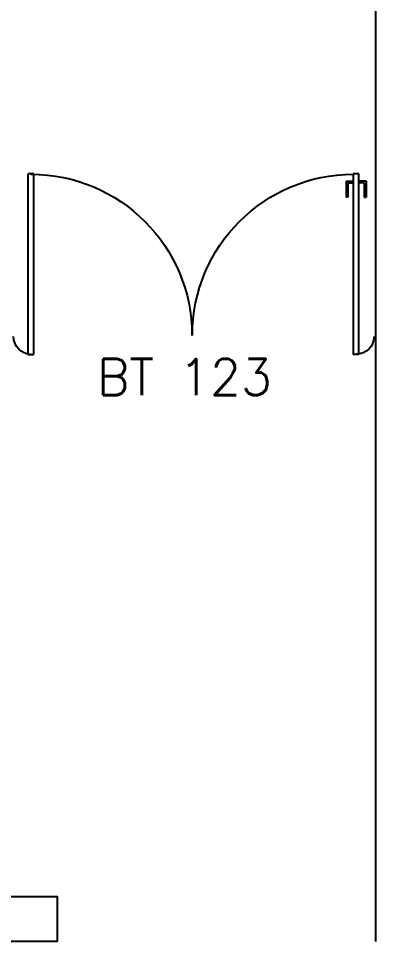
# Model space of a CAD drawing. Extents: x -250 to -5, y 354 to 449.
# Drawn here: x -115.67 to -113.7, y 422.51 to 427.62 of the extents above; entities that cross this region are included whole.
import ezdxf

# ---------------------------------------------------------------- set-up
doc = ezdxf.new("R2010")
doc.units = 0
doc.header["$LTSCALE"] = 0.02
doc.header["$MEASUREMENT"] = 0
doc.layers.get('0').update_dxf_attribs({"linetype": 'CONTINUOUS'})
for name, color, linetype in [('ALV', 2, 'CONTINUOUS'), ('ESQ', 2, 'CONTINUOUS'), ('TEXTO-ENDEREÇO', 2, 'CONTINUOUS')]:
    doc.layers.add(name, color=color, linetype=linetype)
doc.styles.add('UNB-100-1', font='simplex.shx', dxfattribs={"height": 0.2})

# ---------------------------------------------------------------- blocks, each defined once
blk = doc.blocks.new('PTDP-TTS')
at = {"color": 2}
for p, q in [((0.0842, 0.9005), (0.1149, 0.9005)), ((0.0842, -0.0995), (0.0842, 0.9005)), ((0.1142, -0.0995), (0.1142, 0.9005)), ((1.8842, 0.9005), (1.9142, 0.9005)), ((1.8842, -0.0995), (1.8842, 0.9005)), ((1.9142, -0.0995), (1.9142, 0.9005)), ((0.0842, -0.0995), (0.1149, -0.0995)), ((1.8852, -0.1014), (1.9154, -0.1014))]:
    blk.add_line(p, q, dxfattribs=at)
at = {"color": 1}
for centre, radius, start, end in [((0.114, 0.0058), 0.8921, 0, 90), ((1.8993, 0.0058), 0.8921, 90, 180), ((0.098, 0), 0.098, 180, 270), ((1.896, -0.0009), 0.0991, 271.7192, 0)]:
    blk.add_arc(centre, radius, start, end, dxfattribs=at)
at = {"layer": 'ESQ', "color": 1}
for p, q in [((0.0442, 0.8605), (0.0442, 0.7705)), ((0.0442, 0.8605), (0.0842, 0.8605)), ((0.0542, 0.8505), (0.0542, 0.7705)), ((0.0542, 0.8505), (0.0842, 0.8505)), ((0.1543, 0.8605), (0.1142, 0.8605)), ((0.1443, 0.8505), (0.1142, 0.8505)), ((0.1443, 0.8505), (0.1443, 0.7705)), ((0.1543, 0.8605), (0.1543, 0.7705)), ((0.0542, 0.7705), (0.0443, 0.7705)), ((0.1443, 0.7705), (0.1542, 0.7705))]:
    blk.add_line(p, q, dxfattribs=at)

msp = doc.modelspace()

# ---------------------------------------------------------------- linework, layer by layer
at = {"layer": 'ALV'}
for p, q in [((-113.6957, 438.1033), (-113.6957, 422.5131)), ((-119.4774, 422.7631), (-115.4573, 422.7631)), ((-115.4573, 422.5131), (-115.4573, 422.7631)), ((-115.4573, 422.5131), (-122.5938, 422.5131))]:
    msp.add_line(p, q, dxfattribs=at)

# ---------------------------------------------------------------- block references
at = {"layer": 'ESQ', "xscale": -1}
msp.add_blockref('PTDP-TTS', (-113.7041, 425.8619), dxfattribs=at)

# ---------------------------------------------------------------- texts
at = {"layer": 'TEXTO-ENDEREÇO', "style": 'UNB-100-1'}
msp.add_text('BT 123', height=0.2, dxfattribs=at).set_placement((-115.2382, 425.538))

doc.saveas('drawing.dxf')
